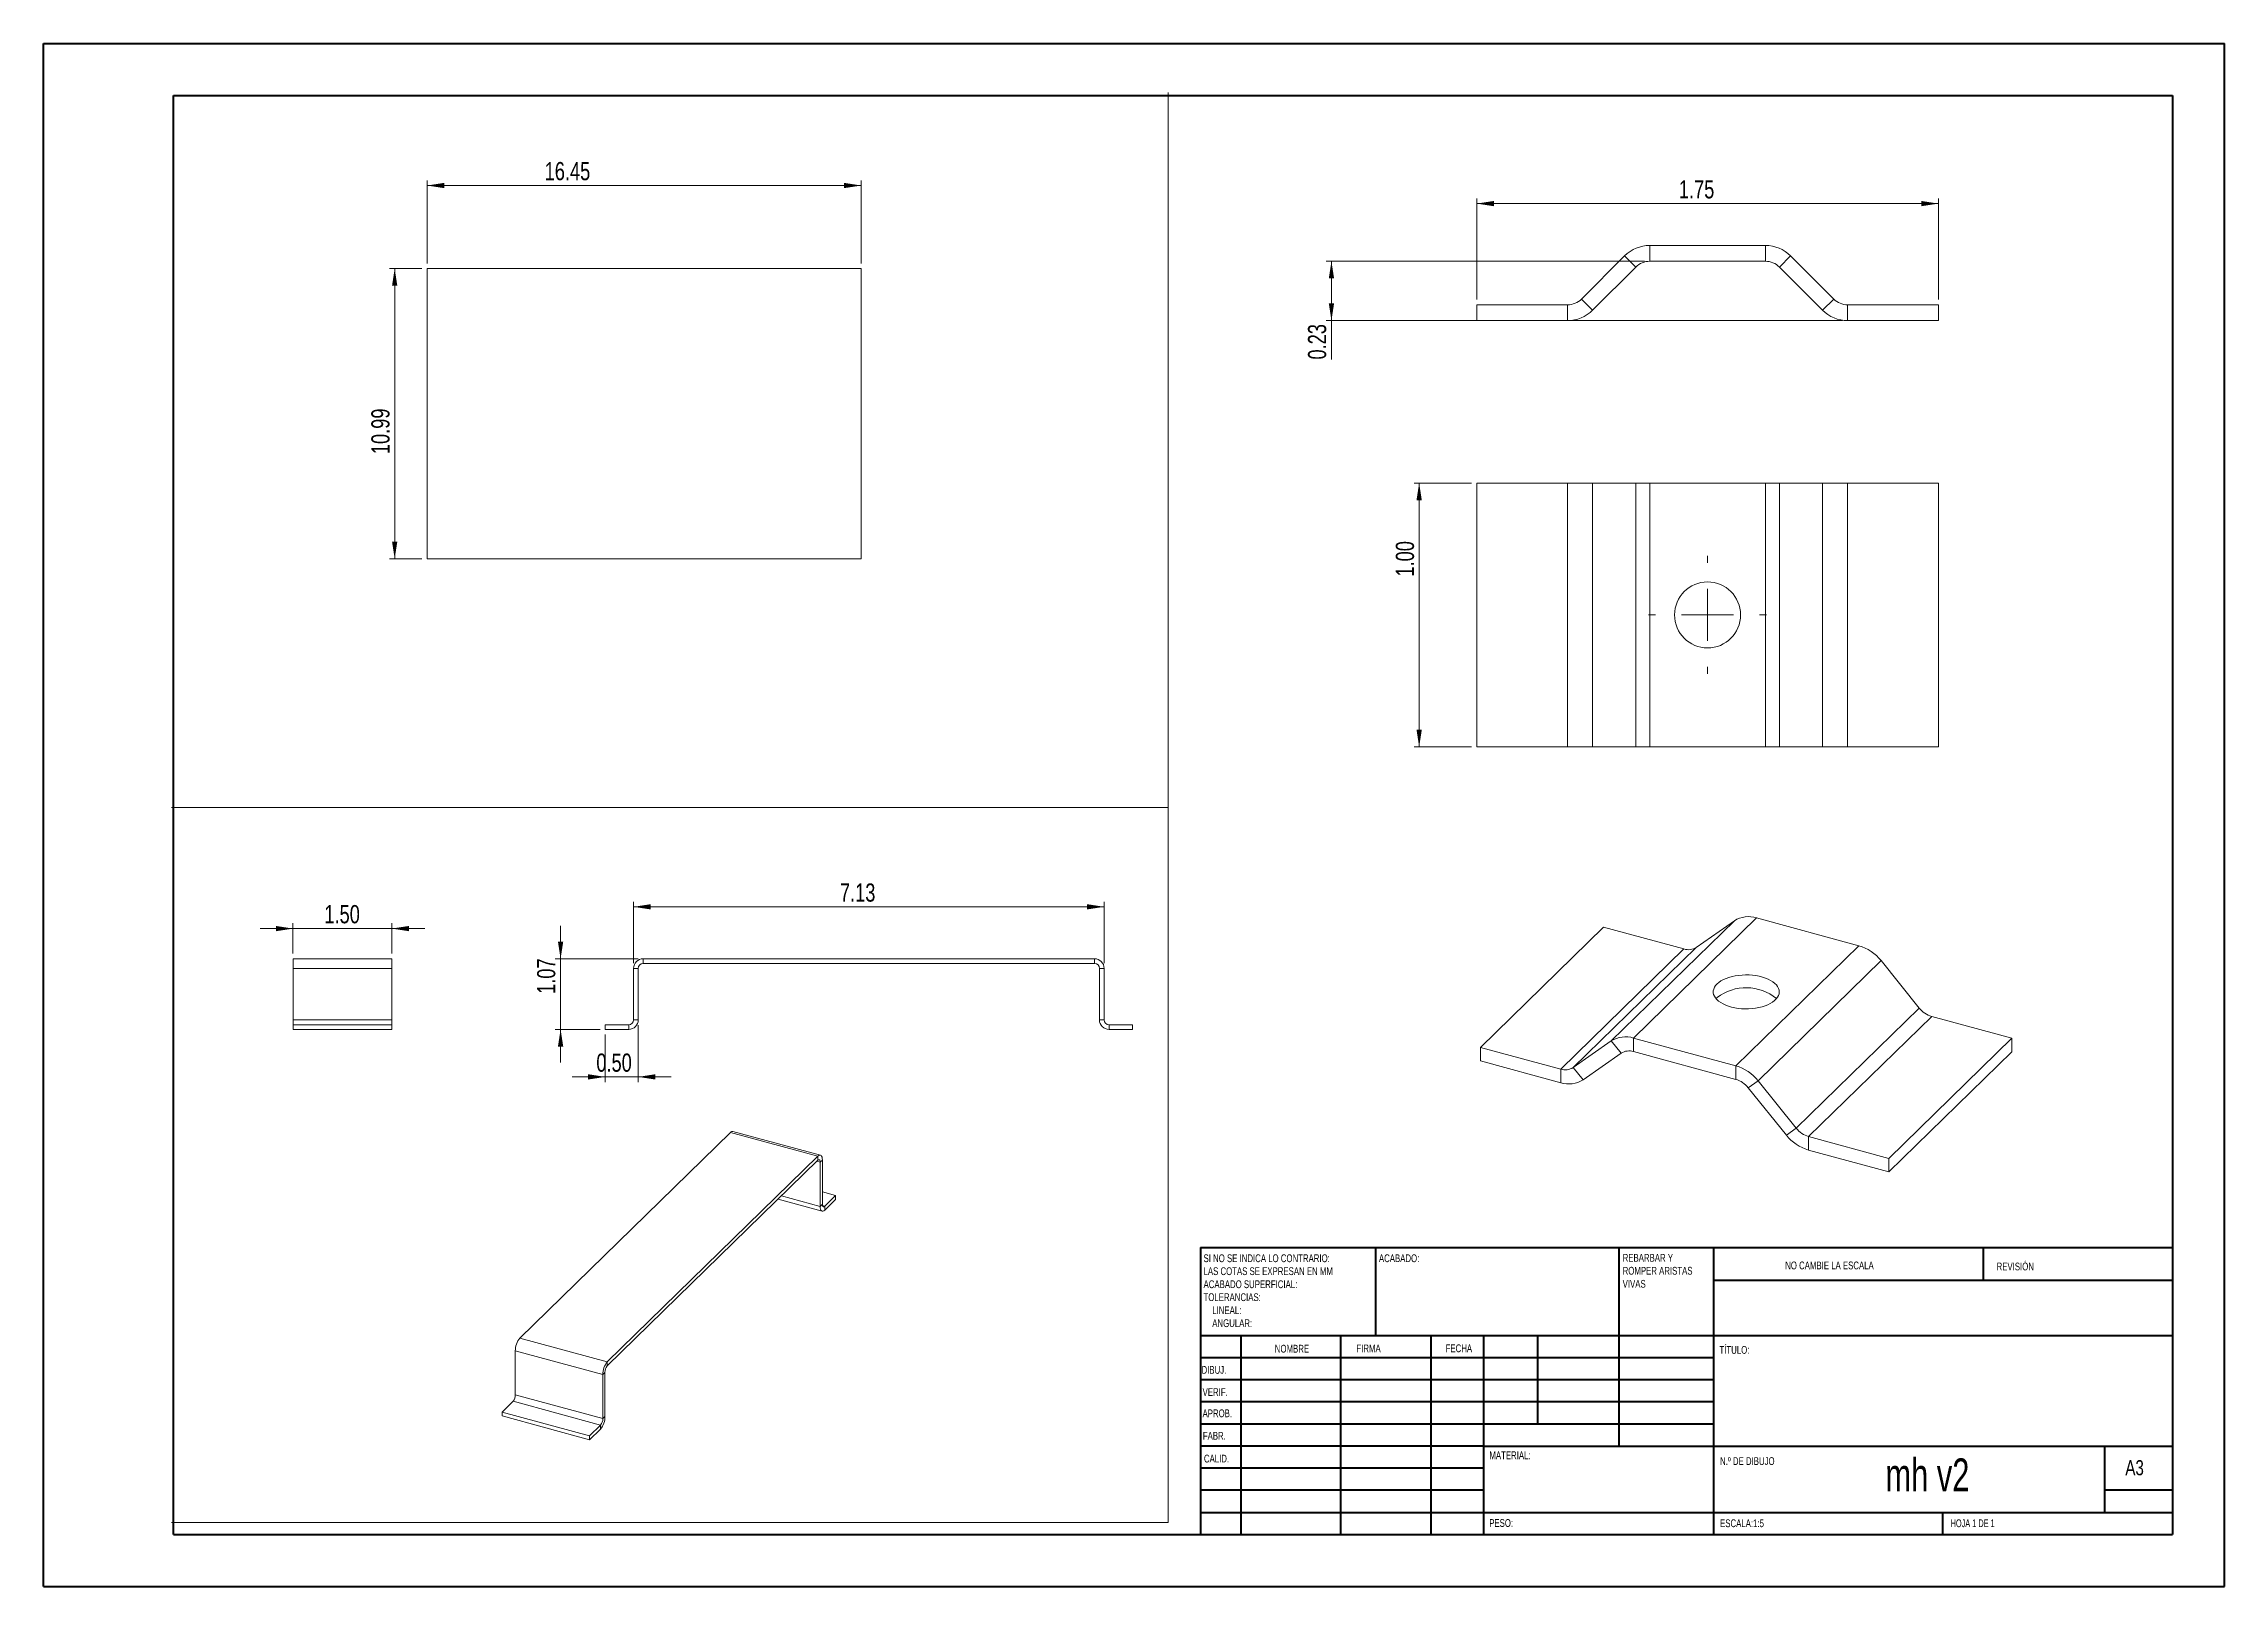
# Paper-space layout 'Hoja3' of a CAD drawing. Header units: inches. Extents: x 0 to 16.5, y 0 to 11.7.
import ezdxf

# ---------------------------------------------------------------- set-up
doc = ezdxf.new("R2010")
doc.units = ezdxf.units.IN
doc.header["$MEASUREMENT"] = 0
doc.styles.add('SLDTEXTSTYLE0', font='TXT', dxfattribs={"width": 0.7})
doc.styles.add('SLDTEXTSTYLE1', font='TXT', dxfattribs={"width": 0.75})
doc.styles.add('SLDTEXTSTYLE2', font='TXT', dxfattribs={"width": 0.681818})
doc.dimstyles.new('SLDDIMSTYLE0', dxfattribs={"dimtxt": 0.137795, "dimasz": 0.13, "dimexe": 0, "dimexo": 0.0625, "dimgap": 0.034449, "dimtad": 1, "dimlfac": 2, "dimrnd": 1e-09, "dimzin": 4, "dimdsep": 46, "dimtxsty": 'SLDTEXTSTYLE1', "dimsah": 1, "dimcen": 0.09, "dimadec": 0, "dimazin": 1, "dimtfac": 1, "dimtmove": 0, "dimatfit": 0, "dimfxl": 1, "dimfrac": 2, "dimtolj": 1, "dimtzin": 12, "dimarcsym": 0})
doc.dimstyles.new('SLDDIMSTYLE1', dxfattribs={"dimtxt": 0.137795, "dimasz": 0.13, "dimexe": 0, "dimexo": 0.0625, "dimgap": 0.034449, "dimtad": 1, "dimlfac": 2, "dimrnd": 1e-09, "dimzin": 12, "dimdsep": 46, "dimtxsty": 'SLDTEXTSTYLE1', "dimsah": 1, "dimcen": 0.09, "dimadec": 0, "dimazin": 3, "dimtfac": 1, "dimtofl": 0, "dimtmove": 0, "dimatfit": 3, "dimfxl": 1, "dimfrac": 2, "dimtolj": 1, "dimtzin": 12, "dimarcsym": 0})
doc.dimstyles.new('SLDDIMSTYLE2', dxfattribs={"dimtxt": 0.137795, "dimasz": 0.13, "dimexe": 0, "dimexo": 0.0625, "dimgap": 0.034449, "dimtad": 1, "dimlfac": 2, "dimrnd": 1e-09, "dimzin": 0, "dimdsep": 46, "dimtxsty": 'SLDTEXTSTYLE1', "dimsah": 1, "dimcen": 0.09, "dimadec": 0, "dimazin": 0, "dimtfac": 1, "dimtmove": 0, "dimatfit": 0, "dimfxl": 1, "dimfrac": 2, "dimtolj": 1, "dimtzin": 12, "dimarcsym": 0})
doc.dimstyles.new('SLDDIMSTYLE4', dxfattribs={"dimtxt": 0.137795, "dimasz": 0.13, "dimexe": 0, "dimexo": 0.0625, "dimgap": 0.034449, "dimtad": 1, "dimlfac": 2, "dimrnd": 1e-09, "dimzin": 12, "dimdsep": 46, "dimtxsty": 'SLDTEXTSTYLE1', "dimsah": 1, "dimcen": 0.09, "dimadec": 0, "dimazin": 3, "dimtfac": 1, "dimtmove": 0, "dimatfit": 0, "dimfxl": 1, "dimfrac": 2, "dimtolj": 1, "dimtzin": 12, "dimarcsym": 0})
doc.dimstyles.new('SLDDIMSTYLE5', dxfattribs={"dimtxt": 0.137795, "dimasz": 0.13, "dimexe": 0, "dimexo": 0.0625, "dimgap": 0.034449, "dimtad": 1, "dimlfac": 5, "dimrnd": 1e-09, "dimzin": 12, "dimdsep": 46, "dimtxsty": 'SLDTEXTSTYLE1', "dimsah": 1, "dimcen": 0.09, "dimadec": 0, "dimazin": 3, "dimtfac": 1, "dimtofl": 0, "dimtmove": 0, "dimatfit": 3, "dimfxl": 1, "dimfrac": 2, "dimtolj": 1, "dimtzin": 12, "dimarcsym": 0})
doc.dimstyles.new('SLDDIMSTYLE6', dxfattribs={"dimtxt": 0.137795, "dimasz": 0.13, "dimexe": 0, "dimexo": 0.0625, "dimgap": 0.034449, "dimtad": 1, "dimlfac": 0.5, "dimrnd": 1e-09, "dimdsep": 46, "dimtxsty": 'SLDTEXTSTYLE1', "dimsah": 1, "dimcen": 0.09, "dimadec": 0, "dimazin": 2, "dimtfac": 1, "dimtofl": 0, "dimtmove": 0, "dimatfit": 3, "dimfxl": 1, "dimfrac": 2, "dimtolj": 1, "dimtzin": 12, "dimarcsym": 0})
doc.dimstyles.new('SLDDIMSTYLE7', dxfattribs={"dimtxt": 0.137795, "dimasz": 0.13, "dimexe": 0, "dimexo": 0.0625, "dimgap": 0.034449, "dimtad": 1, "dimlfac": 0.5, "dimrnd": 1e-09, "dimzin": 12, "dimdsep": 46, "dimtxsty": 'SLDTEXTSTYLE1', "dimsah": 1, "dimcen": 0.09, "dimadec": 0, "dimazin": 3, "dimtfac": 1, "dimtofl": 0, "dimtmove": 0, "dimatfit": 3, "dimfxl": 1, "dimfrac": 2, "dimtolj": 1, "dimtzin": 12, "dimarcsym": 0})
doc.dimstyles.new('SLDDIMSTYLE8', dxfattribs={"dimtxt": 0.137795, "dimasz": 0.13, "dimexe": 0, "dimexo": 0.0625, "dimgap": 0.034449, "dimtad": 1, "dimlfac": 0.5, "dimrnd": 1e-09, "dimzin": 4, "dimdsep": 46, "dimtxsty": 'SLDTEXTSTYLE1', "dimsah": 1, "dimcen": 0.09, "dimadec": 0, "dimazin": 1, "dimtfac": 1, "dimtofl": 0, "dimtmove": 0, "dimatfit": 3, "dimfxl": 1, "dimfrac": 2, "dimtolj": 1, "dimtzin": 12, "dimarcsym": 0})

# ---------------------------------------------------------------- blocks, each defined once
blk = doc.blocks.new('SW_NOTE_4')
at = {"color": 0, "linetype": 'Continuous', "lineweight": 0, "attachment_point": 1, "style": 'SLDTEXTSTYLE1'}
for s, insert, char_height in [('REBARBAR Y', (0, 0.076), 0.0591), ('VIVAS', (0, -0.121), 0.0591), ('ROMPER ARISTAS', (0, -0.022), 0.05906)]:
    blk.add_mtext(s, dxfattribs=dict(at, insert=insert, char_height=char_height))
blk = doc.blocks.new('SW_NOTE_5')
at = {"color": 0, "linetype": 'Continuous', "lineweight": 0, "attachment_point": 1, "style": 'SLDTEXTSTYLE1'}
for s, insert, char_height in [('SI NO SE INDICA LO CONTRARIO:', (0, 0.076), 0.05906), ('ACABADO SUPERFICIAL:', (0, -0.121), 0.05906), ('LAS COTAS SE EXPRESAN EN MM', (0, -0.022), 0.05906), ('TOLERANCIAS:', (0, -0.219), 0.05906), ('LINEAL:', (0.066, -0.318), 0.0591), ('ANGULAR:', (0.066, -0.416), 0.0591)]:
    blk.add_mtext(s, dxfattribs=dict(at, insert=insert, char_height=char_height))
blk = doc.blocks.new('_D_10')
at = {"color": 7, "linetype": 'Continuous', "lineweight": 0}
for p, q in [((2.872, 9.996), (2.626, 9.996)), ((2.665, 9.996), (2.665, 7.797)), ((2.872, 7.797), (2.626, 7.797))]:
    blk.add_line(p, q, dxfattribs=at)
for points in [[(2.665, 9.996), (2.645, 9.866), (2.685, 9.866)], [(2.665, 7.797), (2.685, 7.927), (2.645, 7.927)]]:
    blk.add_solid(points, dxfattribs=at)
at = {"color": 7, "linetype": 'Continuous', "lineweight": 0, "insert": (2.488, 8.59), "char_height": 0.1378, "attachment_point": 1, "rotation": 90, "style": 'SLDTEXTSTYLE1'}
blk.add_mtext('10.99', dxfattribs=at)
blk = doc.blocks.new('_D_11')
at = {"color": 7, "linetype": 'Continuous', "lineweight": 0}
for p, q in [((2.911, 10.035), (2.911, 10.665)), ((6.202, 10.626), (2.911, 10.626)), ((6.202, 10.035), (6.202, 10.665))]:
    blk.add_line(p, q, dxfattribs=at)
for points in [[(2.911, 10.626), (3.041, 10.606), (3.041, 10.646)], [(6.202, 10.626), (6.072, 10.646), (6.072, 10.606)]]:
    blk.add_solid(points, dxfattribs=at)
at = {"color": 7, "linetype": 'Continuous', "lineweight": 0, "insert": (3.802, 10.804), "char_height": 0.1378, "attachment_point": 1, "style": 'SLDTEXTSTYLE1'}
blk.add_mtext('16.45', dxfattribs=at)
blk = doc.blocks.new('_D_12')
at = {"color": 7, "linetype": 'Continuous', "lineweight": 0}
for p, q in [((12.142, 10.052), (9.728, 10.052)), ((9.768, 10.052), (9.768, 9.602)), ((13.643, 9.602), (9.728, 9.602)), ((9.768, 9.602), (9.768, 9.307))]:
    blk.add_line(p, q, dxfattribs=at)
for points in [[(9.768, 10.052), (9.748, 9.922), (9.788, 9.922)], [(9.768, 9.602), (9.788, 9.732), (9.748, 9.732)]]:
    blk.add_solid(points, dxfattribs=at)
at = {"color": 7, "linetype": 'Continuous', "lineweight": 0, "insert": (9.59, 9.307), "char_height": 0.1378, "attachment_point": 1, "rotation": 90, "style": 'SLDTEXTSTYLE1'}
blk.add_mtext('0.23', dxfattribs=at)
blk = doc.blocks.new('_D_13')
at = {"color": 7, "linetype": 'Continuous', "lineweight": 0}
for p, q in [((10.87, 9.761), (10.87, 10.528)), ((10.87, 10.489), (14.37, 10.489)), ((14.37, 9.761), (14.37, 10.528))]:
    blk.add_line(p, q, dxfattribs=at)
for points in [[(10.87, 10.489), (11, 10.469), (11, 10.509)], [(14.37, 10.489), (14.24, 10.509), (14.24, 10.469)]]:
    blk.add_solid(points, dxfattribs=at)
at = {"color": 7, "linetype": 'Continuous', "lineweight": 0, "insert": (12.402, 10.666), "char_height": 0.1378, "attachment_point": 1, "style": 'SLDTEXTSTYLE1'}
blk.add_mtext('1.75', dxfattribs=at)
blk = doc.blocks.new('_D_14')
at = {"color": 7, "linetype": 'Continuous', "lineweight": 0}
for p, q in [((10.831, 8.371), (10.394, 8.371)), ((10.433, 8.371), (10.433, 6.371)), ((10.831, 6.371), (10.394, 6.371))]:
    blk.add_line(p, q, dxfattribs=at)
for points in [[(10.433, 8.371), (10.413, 8.241), (10.453, 8.241)], [(10.433, 6.371), (10.453, 6.501), (10.413, 6.501)]]:
    blk.add_solid(points, dxfattribs=at)
at = {"color": 7, "linetype": 'Continuous', "lineweight": 0, "insert": (10.256, 7.662), "char_height": 0.1378, "attachment_point": 1, "rotation": 90, "style": 'SLDTEXTSTYLE1'}
blk.add_mtext('1.00', dxfattribs=at)
blk = doc.blocks.new('SW_CENTERMARKSYMBOL_0')
at = {"color": 0, "linetype": 'Continuous', "lineweight": 0}
for p, q in [((0, 0.394), (0, 0.447)), ((0, 0), (0, 0.197)), ((-0.394, 0), (-0.447, 0)), ((0, 0), (-0.197, 0)), ((0, 0), (0, -0.197)), ((0, 0), (0.197, 0)), ((0.394, 0), (0.447, 0)), ((0, -0.394), (0, -0.447))]:
    blk.add_line(p, q, dxfattribs=at)
blk = doc.blocks.new('_D_15')
at = {"color": 7, "linetype": 'Continuous', "lineweight": 0}
for p, q in [((1.894, 4.994), (1.644, 4.994)), ((1.894, 4.804), (1.894, 5.034)), ((1.894, 4.994), (2.644, 4.994)), ((2.644, 4.804), (2.644, 5.034)), ((2.644, 4.994), (2.894, 4.994))]:
    blk.add_line(p, q, dxfattribs=at)
for points in [[(1.894, 4.994), (1.764, 5.014), (1.764, 4.974)], [(2.644, 4.994), (2.774, 4.974), (2.774, 5.014)]]:
    blk.add_solid(points, dxfattribs=at)
at = {"color": 7, "linetype": 'Continuous', "lineweight": 0, "insert": (2.132, 5.172), "char_height": 0.1378, "attachment_point": 1, "style": 'SLDTEXTSTYLE1'}
blk.add_mtext('1.50', dxfattribs=at)
blk = doc.blocks.new('_D_16')
at = {"color": 7, "linetype": 'Continuous', "lineweight": 0}
for p, q in [((4.477, 4.732), (4.477, 5.198)), ((4.477, 5.159), (8.044, 5.159)), ((8.044, 4.732), (8.044, 5.198))]:
    blk.add_line(p, q, dxfattribs=at)
for points in [[(4.477, 5.159), (4.607, 5.139), (4.607, 5.179)], [(8.044, 5.159), (7.914, 5.179), (7.914, 5.139)]]:
    blk.add_solid(points, dxfattribs=at)
at = {"color": 7, "linetype": 'Continuous', "lineweight": 0, "insert": (6.041, 5.336), "char_height": 0.1378, "attachment_point": 1, "style": 'SLDTEXTSTYLE1'}
blk.add_mtext('7.13', dxfattribs=at)
blk = doc.blocks.new('_D_17')
at = {"color": 7, "linetype": 'Continuous', "lineweight": 0}
for p, q in [((3.923, 4.765), (3.923, 5.015)), ((4.51, 4.765), (3.883, 4.765)), ((3.923, 4.765), (3.923, 4.23)), ((4.222, 4.23), (3.883, 4.23)), ((3.923, 4.23), (3.923, 3.98))]:
    blk.add_line(p, q, dxfattribs=at)
for points in [[(3.923, 4.765), (3.943, 4.895), (3.903, 4.895)], [(3.923, 4.23), (3.903, 4.1), (3.943, 4.1)]]:
    blk.add_solid(points, dxfattribs=at)
at = {"color": 7, "linetype": 'Continuous', "lineweight": 0, "insert": (3.745, 4.499), "char_height": 0.1378, "attachment_point": 1, "rotation": 90, "style": 'SLDTEXTSTYLE1'}
blk.add_mtext('1.07', dxfattribs=at)
blk = doc.blocks.new('_D_18')
at = {"color": 7, "linetype": 'Continuous', "lineweight": 0}
for p, q in [((4.262, 4.191), (4.262, 3.83)), ((4.512, 4.263), (4.512, 3.83)), ((4.262, 3.87), (4.012, 3.87)), ((4.262, 3.87), (4.512, 3.87)), ((4.512, 3.87), (4.762, 3.87))]:
    blk.add_line(p, q, dxfattribs=at)
for points in [[(4.262, 3.87), (4.132, 3.89), (4.132, 3.85)], [(4.512, 3.87), (4.642, 3.85), (4.642, 3.89)]]:
    blk.add_solid(points, dxfattribs=at)
at = {"color": 7, "linetype": 'Continuous', "lineweight": 0, "insert": (4.194, 4.047), "char_height": 0.1378, "attachment_point": 1, "style": 'SLDTEXTSTYLE1'}
blk.add_mtext('0.50', dxfattribs=at)

psp = doc.layouts.new('Hoja3')

# ---------------------------------------------------------------- linework, layer by layer
at = {"color": 7, "linetype": 'Continuous', "lineweight": 40}
for p, q in [((0.0031, 0.0085), (0.0031, 11.7014)), ((0.0031, 11.7014), (16.5385, 11.7014)), ((16.5385, 0.0085), (16.5385, 11.7014)), ((0.9874, 0.4022), (0.9874, 11.3077)), ((0.9874, 11.3077), (16.1448, 11.3077)), ((16.1448, 11.3077), (16.1448, 0.4022)), ((8.7748, 2.5774), (16.1448, 2.5774)), ((8.7748, 2.5774), (8.7748, 0.4022)), ((10.1055, 1.9081), (10.1055, 2.5774)), ((11.948, 2.5774), (11.948, 1.0714)), ((12.6645, 2.5774), (12.6645, 0.4022)), ((14.7118, 2.3264), (14.7118, 2.5774)), ((16.1448, 2.3264), (12.6645, 2.3264)), ((16.1448, 1.9081), (8.7748, 1.9081)), ((9.0818, 1.9081), (9.0818, 0.4022)), ((9.8374, 1.9081), (9.8374, 0.4022)), ((10.5227, 1.9081), (10.5227, 0.4022)), ((10.9244, 0.4022), (10.9244, 1.9081)), ((11.3338, 1.2388), (11.3338, 1.9081)), ((12.6645, 1.7407), (8.7748, 1.7407)), ((12.6645, 1.5734), (8.7748, 1.5734)), ((12.6645, 1.4061), (8.7748, 1.4061)), ((12.6645, 1.2388), (8.7748, 1.2388)), ((10.9244, 1.0714), (8.7748, 1.0714)), ((10.9244, 1.0714), (16.1448, 1.0714)), ((15.633, 0.5695), (15.633, 1.0714)), ((10.9244, 0.9041), (8.7748, 0.9041)), ((10.9244, 0.7368), (8.7748, 0.7368)), ((16.1448, 0.7368), (15.633, 0.7368)), ((8.7748, 0.5695), (16.1448, 0.5695)), ((14.4047, 0.4022), (14.4047, 0.5695)), ((0.9874, 0.4022), (16.1448, 0.4022)), ((0.0031, 0.0085), (16.5385, 0.0085))]:
    psp.add_line(p, q, dxfattribs=at)
at = {"color": 7, "linetype": 'Continuous', "lineweight": 0}
for p, q in [((8.5308, 11.3314), (8.5308, 0.4919)), ((8.5308, 5.9117), (0.9732, 5.9117)), ((8.5308, 0.4919), (0.9732, 0.4919))]:
    psp.add_line(p, q, dxfattribs=at)
at = {"color": 7, "linetype": 'Continuous', "lineweight": 15}
for p, q in [((11.6639, 9.7655), (11.991, 10.0926)), ((12.0756, 10.0081), (11.991, 10.0926)), ((12.1817, 10.1716), (12.1817, 10.052)), ((12.1817, 10.1716), (13.0583, 10.1716)), ((13.0583, 10.052), (13.0583, 10.1716)), ((13.249, 10.0926), (13.1644, 10.0081)), ((13.249, 10.0926), (13.5761, 9.7655)), ((2.9109, 9.996), (2.9109, 7.797)), ((6.2017, 9.996), (2.9109, 9.996)), ((6.2017, 7.797), (6.2017, 9.996)), ((11.7485, 9.681), (12.0756, 10.0081)), ((12.1817, 10.052), (13.0583, 10.052)), ((13.1644, 10.0081), (13.4915, 9.681)), ((11.6639, 9.7655), (11.7485, 9.681)), ((13.4915, 9.681), (13.5761, 9.7655)), ((10.87, 9.602), (10.87, 9.7216)), ((10.87, 9.7216), (11.5579, 9.7216)), ((10.87, 9.602), (11.5579, 9.602)), ((11.5579, 9.602), (11.5579, 9.7216)), ((13.6821, 9.7216), (13.6821, 9.602)), ((13.6821, 9.7216), (14.37, 9.7216)), ((13.6821, 9.602), (14.37, 9.602)), ((14.37, 9.7216), (14.37, 9.602)), ((10.87, 8.3712), (10.87, 6.3712)), ((10.87, 8.3712), (11.5579, 8.3712)), ((11.5579, 8.3712), (11.5579, 6.3712)), ((11.5579, 8.3712), (11.7485, 8.3712)), ((11.7485, 8.3712), (11.7485, 6.3712)), ((11.7485, 8.3712), (12.0756, 8.3712)), ((12.0756, 8.3712), (12.0756, 6.3712)), ((12.0756, 8.3712), (12.1817, 8.3712)), ((12.1817, 8.3712), (12.1817, 6.3712)), ((12.1817, 8.3712), (13.0583, 8.3712)), ((13.0583, 8.3712), (13.0583, 6.3712)), ((13.0583, 8.3712), (13.1644, 8.3712)), ((13.1644, 8.3712), (13.1644, 6.3712)), ((13.1644, 8.3712), (13.4915, 8.3712)), ((13.4915, 8.3712), (13.4915, 6.3712)), ((13.4915, 8.3712), (13.6821, 8.3712)), ((13.6821, 8.3712), (13.6821, 6.3712)), ((13.6821, 8.3712), (14.37, 8.3712)), ((14.37, 8.3712), (14.37, 6.3712)), ((2.9109, 7.797), (6.2017, 7.797)), ((10.87, 6.3712), (11.5579, 6.3712)), ((11.5579, 6.3712), (11.7485, 6.3712)), ((11.7485, 6.3712), (12.0756, 6.3712)), ((12.0756, 6.3712), (12.1817, 6.3712)), ((12.1817, 6.3712), (13.0583, 6.3712)), ((13.0583, 6.3712), (13.1644, 6.3712)), ((13.1644, 6.3712), (13.4915, 6.3712)), ((13.4915, 6.3712), (13.6821, 6.3712)), ((13.6821, 6.3712), (14.37, 6.3712)), ((10.8986, 4.0937), (11.832, 5.0048)), ((11.832, 5.0048), (12.4404, 4.8394)), ((11.8901, 4.1423), (12.8235, 5.0533)), ((12.0587, 4.1642), (12.9921, 5.0752)), ((12.5342, 4.8516), (12.8235, 5.0533)), ((12.9921, 5.0752), (13.7674, 4.8645)), ((11.507, 3.9284), (12.4404, 4.8394)), ((11.6008, 3.9406), (12.5342, 4.8516)), ((12.834, 3.9535), (13.7674, 4.8645)), ((2.6442, 4.765), (1.8942, 4.765)), ((1.8942, 4.6925), (1.8942, 4.765)), ((2.6442, 4.6925), (1.8942, 4.6925)), ((1.8942, 4.3025), (1.8942, 4.6925)), ((2.6442, 4.6925), (2.6442, 4.765)), ((2.6442, 4.3025), (2.6442, 4.6925)), ((4.5117, 4.6925), (4.4767, 4.6925)), ((4.4767, 4.3025), (4.4767, 4.6925)), ((4.5117, 4.3025), (4.5117, 4.6925)), ((4.5492, 4.765), (4.5492, 4.73)), ((4.5492, 4.765), (7.9715, 4.765)), ((4.5492, 4.73), (7.9715, 4.73)), ((7.9715, 4.73), (7.9715, 4.765)), ((8.044, 4.6925), (8.009, 4.6925)), ((8.009, 4.6925), (8.009, 4.3025)), ((8.044, 4.6925), (8.044, 4.3025)), ((13.0026, 3.84), (13.936, 4.751)), ((13.936, 4.751), (14.2253, 4.392)), ((12.6919, 4.4719), (12.6837, 4.4631)), ((2.6442, 4.3025), (1.8942, 4.3025)), ((1.8942, 4.265), (1.8942, 4.3025)), ((2.6442, 4.265), (2.6442, 4.3025)), ((4.4767, 4.3025), (4.5117, 4.3025)), ((8.009, 4.3025), (8.044, 4.3025)), ((13.2919, 3.481), (14.2253, 4.392)), ((13.3857, 3.4178), (14.3191, 4.3288)), ((14.3191, 4.3288), (14.9275, 4.1635)), ((2.6442, 4.265), (1.8942, 4.265)), ((1.8942, 4.23), (1.8942, 4.265)), ((2.6442, 4.23), (1.8942, 4.23)), ((2.6442, 4.23), (2.6442, 4.265)), ((4.2617, 4.23), (4.2617, 4.265)), ((4.2617, 4.265), (4.4392, 4.265)), ((4.2617, 4.23), (4.4392, 4.23)), ((4.4392, 4.23), (4.4392, 4.265)), ((8.0815, 4.265), (8.0815, 4.23)), ((8.0815, 4.265), (8.259, 4.265)), ((8.0815, 4.23), (8.259, 4.23)), ((8.259, 4.265), (8.259, 4.23)), ((11.6008, 3.9406), (11.8901, 4.1423)), ((11.9649, 4.0495), (11.8901, 4.1423)), ((12.0587, 4.1642), (12.0587, 4.0617)), ((12.0587, 4.1642), (12.834, 3.9535)), ((13.9941, 3.2525), (14.9275, 4.1635)), ((14.9275, 4.1635), (14.9275, 4.061)), ((10.8986, 3.9912), (10.8986, 4.0937)), ((10.8986, 4.0937), (11.507, 3.9284)), ((10.8986, 3.9912), (11.507, 3.8259)), ((11.6756, 3.8477), (11.9649, 4.0495)), ((12.0587, 4.0617), (12.834, 3.8509)), ((13.9941, 3.1499), (14.9275, 4.061)), ((11.507, 3.8259), (11.507, 3.9284)), ((11.6008, 3.9406), (11.6756, 3.8477)), ((12.834, 3.8509), (12.834, 3.9535)), ((13.0026, 3.84), (12.9278, 3.7878)), ((13.0026, 3.84), (13.2919, 3.481)), ((12.9278, 3.7878), (13.2171, 3.4288)), ((13.2171, 3.4288), (13.2919, 3.481)), ((3.6137, 1.8896), (5.2108, 3.4485)), ((5.8741, 3.2682), (5.2108, 3.4485)), ((5.8932, 3.276), (5.2299, 3.4563)), ((13.3857, 3.4178), (13.9941, 3.2525)), ((13.3857, 3.4178), (13.3857, 3.3153)), ((13.3857, 3.3153), (13.9941, 3.1499)), ((4.277, 1.7093), (5.8741, 3.2682)), ((4.277, 1.6793), (5.8741, 3.2382)), ((5.8917, 3.2231), (5.8659, 3.2301)), ((5.8741, 3.2382), (5.8741, 3.2682)), ((5.908, 3.2391), (5.8917, 3.2231)), ((5.8917, 3.2231), (5.8917, 2.8888)), ((5.908, 3.2391), (5.908, 2.9048)), ((13.9941, 3.2525), (13.9941, 3.1499)), ((6.0083, 2.9706), (5.908, 2.9978)), ((5.5716, 2.9429), (5.9065, 2.8519)), ((5.8917, 2.8888), (5.598, 2.9686)), ((5.8917, 2.8888), (5.908, 2.9048)), ((5.9255, 2.8897), (5.9092, 2.8941)), ((5.9255, 2.8897), (6.0083, 2.9706)), ((5.9255, 2.8597), (6.0083, 2.9406)), ((5.9255, 2.8897), (5.9255, 2.8597)), ((6.0083, 2.9706), (6.0083, 2.9406)), ((4.277, 1.7093), (3.6137, 1.8896)), ((4.2431, 1.6141), (3.5798, 1.7944)), ((3.5798, 1.4601), (3.5798, 1.7944)), ((4.277, 1.7093), (4.277, 1.6793)), ((4.2595, 1.6301), (4.2431, 1.6141)), ((4.2431, 1.2798), (4.2431, 1.6141)), ((4.2595, 1.2958), (4.2595, 1.6301)), ((3.4795, 1.33), (3.5623, 1.4109)), ((4.1428, 1.1498), (3.4795, 1.33)), ((3.4795, 1.3), (3.4795, 1.33)), ((4.2256, 1.2306), (3.5623, 1.4109)), ((4.2431, 1.2798), (3.5798, 1.4601)), ((4.1428, 1.1198), (3.4795, 1.3)), ((4.1428, 1.1498), (4.2256, 1.2306)), ((4.1428, 1.1198), (4.2256, 1.2006)), ((4.2256, 1.2006), (4.2256, 1.2306)), ((4.2431, 1.2798), (4.2595, 1.2958)), ((4.1428, 1.1198), (4.1428, 1.1498))]:
    psp.add_line(p, q, dxfattribs=at)
at = {"color": 7, "linetype": 'Continuous', "lineweight": 15, "flags": 128}
for points in [[(12.6919, 4.5744), (12.6808, 4.562), (12.6723, 4.549), (12.6665, 4.5356), (12.6635, 4.522), (12.6633, 4.5083), (12.666, 4.4947), (12.6714, 4.4812), (12.6796, 4.4682), (12.6905, 4.4557), (12.7039, 4.4438), (12.7196, 4.4328), (12.7375, 4.4227), (12.7574, 4.4136), (12.7791, 4.4056), (12.8023, 4.3989), (12.8268, 4.3935), (12.8522, 4.3895), (12.8783, 4.3868), (12.9048, 4.3856), (12.9314, 4.3859), (12.9578, 4.3877), (12.9837, 4.3908), (13.0088, 4.3954), (13.0328, 4.4013), (13.0554, 4.4085), (13.0765, 4.4169), (13.0957, 4.4264), (13.1128, 4.4369), (13.1276, 4.4483), (13.14, 4.4604), (13.1499, 4.4731), (13.1571, 4.4863), (13.1615, 4.4998), (13.163, 4.5135), (13.1618, 4.5272), (13.1577, 4.5408), (13.1509, 4.554), (13.1414, 4.5668), (13.1292, 4.579), (13.1147, 4.5905), (13.0978, 4.6011), (13.0789, 4.6107), (13.058, 4.6192), (13.0356, 4.6266), (13.0117, 4.6326), (12.9867, 4.6374), (12.9609, 4.6407), (12.9346, 4.6426), (12.908, 4.6431), (12.8814, 4.6421), (12.8553, 4.6396), (12.8297, 4.6357), (12.8051, 4.6305), (12.7818, 4.6239), (12.7599, 4.6161), (12.7398, 4.6072), (12.7216, 4.5971), (12.7056, 4.5862), (12.6919, 4.5744)], [(5.8741, 3.2682), (5.8808, 3.2734), (5.8871, 3.2761), (5.8929, 3.2761), (5.8981, 3.2733), (5.9023, 3.268), (5.9054, 3.2603), (5.9073, 3.2506), (5.908, 3.2391)], [(5.8741, 3.2382), (5.8776, 3.2409), (5.8808, 3.2423), (5.8839, 3.2423), (5.8865, 3.2409), (5.8887, 3.2381), (5.8903, 3.2341), (5.8913, 3.2291), (5.8917, 3.2231)], [(5.8917, 2.8888), (5.8923, 2.8773), (5.8942, 2.8676), (5.8974, 2.8599), (5.9016, 2.8546), (5.9067, 2.8518), (5.9125, 2.8518), (5.9189, 2.8545), (5.9255, 2.8597)], [(5.908, 2.9048), (5.9083, 2.8988), (5.9093, 2.8938), (5.9109, 2.8898), (5.9131, 2.8871), (5.9158, 2.8856), (5.9188, 2.8856), (5.9221, 2.887), (5.9255, 2.8897)]]:
    psp.add_lwpolyline(points, dxfattribs=at)
at = {"color": 7, "linetype": 'Continuous', "lineweight": 15}
psp.add_circle((12.62, 7.3712), 0.25, dxfattribs=at)
for centre, radius, start, end in [((12.1817, 9.902), 0.2696, 90, 135), ((13.0583, 9.902), 0.2696, 45, 90), ((12.1817, 9.902), 0.15, 90, 135), ((13.0583, 9.902), 0.15, 45, 90), ((11.5579, 9.8716), 0.15, 270, 315), ((13.6821, 9.8716), 0.15, 225, 270), ((11.5579, 9.8716), 0.2696, 270, 315), ((13.6821, 9.8716), 0.2696, 225, 270), ((12.9312, 4.884), 0.2007, 72.32424, 122.45265), ((12.4743, 4.9458), 0.1116, 252.32426, 302.45261), ((13.6741, 4.5439), 0.3339, 38.33095, 73.76986), ((4.5492, 4.6925), 0.0725, 90, 180), ((4.5492, 4.6925), 0.0375, 90, 180), ((7.9715, 4.6925), 0.0725, 0, 90), ((7.9715, 4.6925), 0.0375, 0, 90), ((12.9115, 4.1812), 0.3644, 50.69004, 127.06318), ((4.4392, 4.3025), 0.0375, 270, 0), ((4.4392, 4.3025), 0.0725, 270, 0), ((8.0815, 4.3025), 0.0725, 180, 270), ((8.0815, 4.3025), 0.0375, 180, 270), ((14.371, 4.5072), 0.1858, 218.33097, 253.76985), ((11.9978, 3.973), 0.2007, 72.32424, 122.45265), ((12.0248, 3.9553), 0.1116, 72.32424, 122.45262), ((11.5409, 4.0348), 0.1116, 252.32426, 302.45261), ((11.5679, 4.0171), 0.2007, 252.32425, 302.45263), ((12.7407, 3.6329), 0.3339, 38.33095, 73.76986), ((12.7821, 3.6726), 0.1858, 38.33096, 73.76986), ((13.4376, 3.5962), 0.1858, 218.33097, 253.76985), ((5.2267, 3.4369), 0.0196, 80.73487, 143.96443), ((13.479, 3.6359), 0.3339, 218.33096, 253.76985), ((3.7281, 1.7953), 0.1483, 140.51299, 180.34344), ((4.3914, 1.615), 0.1483, 140.51299, 180.34344), ((4.3362, 1.6305), 0.0767, 140.51288, 180.34357), ((3.5031, 1.4597), 0.0767, 320.513, 0.34336), ((4.1112, 1.2949), 0.1483, 320.513, 0.34338), ((4.1665, 1.2794), 0.0767, 320.513, 0.34336)]:
    psp.add_arc(centre, radius, start, end, dxfattribs=at)

# ---------------------------------------------------------------- block references
at = {"color": 7, "linetype": 'Continuous', "lineweight": 0}
for name, p in [('SW_CENTERMARKSYMBOL_0', (12.62, 7.3712)), ('SW_NOTE_5', (8.7981, 2.4489)), ('SW_NOTE_4', (11.9759, 2.4521))]:
    psp.add_blockref(name, p, dxfattribs=at)

# ---------------------------------------------------------------- texts
for s, insert, char_height, attachment_point, style in [('ACABADO:', (10.128, 2.525), 0.05906, 1, 'SLDTEXTSTYLE1'), ('NO CAMBIE LA ESCALA', (13.2084, 2.4704), 0.059055, 1, 'SLDTEXTSTYLE1'), ('REVISIÓN', (14.8113, 2.4626), 0.05906, 1, 'SLDTEXTSTYLE1'), ('NOMBRE', (9.3386, 1.8392), 0.05906, 1, 'SLDTEXTSTYLE1'), ('FIRMA', (9.9572, 1.8416), 0.05906, 1, 'SLDTEXTSTYLE1'), ('FECHA', (10.6336, 1.8422), 0.05906, 1, 'SLDTEXTSTYLE1'), ('TÍTULO:', (12.71, 1.8304), 0.05906, 1, 'SLDTEXTSTYLE1'), ('DIBUJ.', (8.7831, 1.6789), 0.05906, 1, 'SLDTEXTSTYLE1'), ('VERIF.', (8.7909, 1.5106), 0.05906, 1, 'SLDTEXTSTYLE1'), ('APROB.', (8.7906, 1.3496), 0.05906, 1, 'SLDTEXTSTYLE1'), ('FABR.', (8.7927, 1.1791), 0.05906, 1, 'SLDTEXTSTYLE1'), ('CALID.', (8.8011, 1.0065), 0.05906, 1, 'SLDTEXTSTYLE1'), ('MATERIAL:', (10.9655, 1.0315), 0.05906, 1, 'SLDTEXTSTYLE1'), ('N.º DE DIBUJO', (12.7147, 0.9875), 0.059055, 1, 'SLDTEXTSTYLE1'), ('mh v2', (14.2866, 0.9782), 0.25, 2, 'SLDTEXTSTYLE0'), ('A3', (15.7874, 0.9652), 0.11458, 1, 'SLDTEXTSTYLE1'), ('PESO:', (10.9644, 0.5183), 0.059, 1, 'SLDTEXTSTYLE1'), ('ESCALA:1:5', (12.7147, 0.5163), 0.05906, 1, 'SLDTEXTSTYLE1'), ('HOJA 1 DE 1', (14.4629, 0.5163), 0.059055, 1, 'SLDTEXTSTYLE2')]:
    psp.add_mtext(s, dxfattribs=dict(at, insert=insert, char_height=char_height, attachment_point=attachment_point, style=style))

# ---------------------------------------------------------------- dimensions: what is measured, and where the dimension line sits
for base, p1, p2, dimstyle, picture, middle in [((2.9109, 10.6259), (6.2017, 9.996), (2.9109, 9.996), 'SLDDIMSTYLE5', '_D_11', (4.0308, 10.6259)), ((14.37, 10.4887), (10.87, 9.7216), (14.37, 9.7216), 'SLDDIMSTYLE7', '_D_13', (12.5798, 10.4887)), ((8.044, 5.1587), (4.4767, 4.6925), (8.044, 4.6925), 'SLDDIMSTYLE1', '_D_16', (6.2192, 5.1587)), ((2.6442, 4.9942), (1.8942, 4.765), (2.6442, 4.765), 'SLDDIMSTYLE0', '_D_15', (2.3104, 4.9942)), ((4.5117, 3.8696), (4.2617, 4.23), (4.5117, 4.3025), 'SLDDIMSTYLE2', '_D_18', (4.3725, 3.8696))]:
    dim = psp.add_linear_dim(base=base, p1=p1, p2=p2, dimstyle=dimstyle, dxfattribs=at)
    dim.commit()
    dim.dimension.update_dxf_attribs({"geometry": picture, "text_midpoint": middle, "dimtype": 160})
for base, p1, p2, dimstyle, picture, middle in [((2.66525, 7.79705), (2.91094, 9.99597), (2.91094, 7.79705), 'SLDDIMSTYLE5', '_D_10', (2.66525, 8.81865)), ((9.7676351705, 9.6019917014), (12.1816693516, 10.0519917014), (13.6821294096, 9.6019917014), 'SLDDIMSTYLE6', '_D_12', (9.7676351705, 9.484882241)), ((10.4332, 6.3712), (10.87, 8.3712), (10.87, 6.3712), 'SLDDIMSTYLE8', '_D_14', (10.4332, 7.8404)), ((3.9229, 4.23), (4.5492, 4.765), (4.2617, 4.23), 'SLDDIMSTYLE4', '_D_17', (3.9229, 4.677))]:
    dim = psp.add_linear_dim(base=base, p1=p1, p2=p2, angle=90, dimstyle=dimstyle, dxfattribs=at)
    dim.commit()
    dim.dimension.update_dxf_attribs({"geometry": picture, "text_midpoint": middle, "dimtype": 160})

doc.saveas('drawing.dxf')
